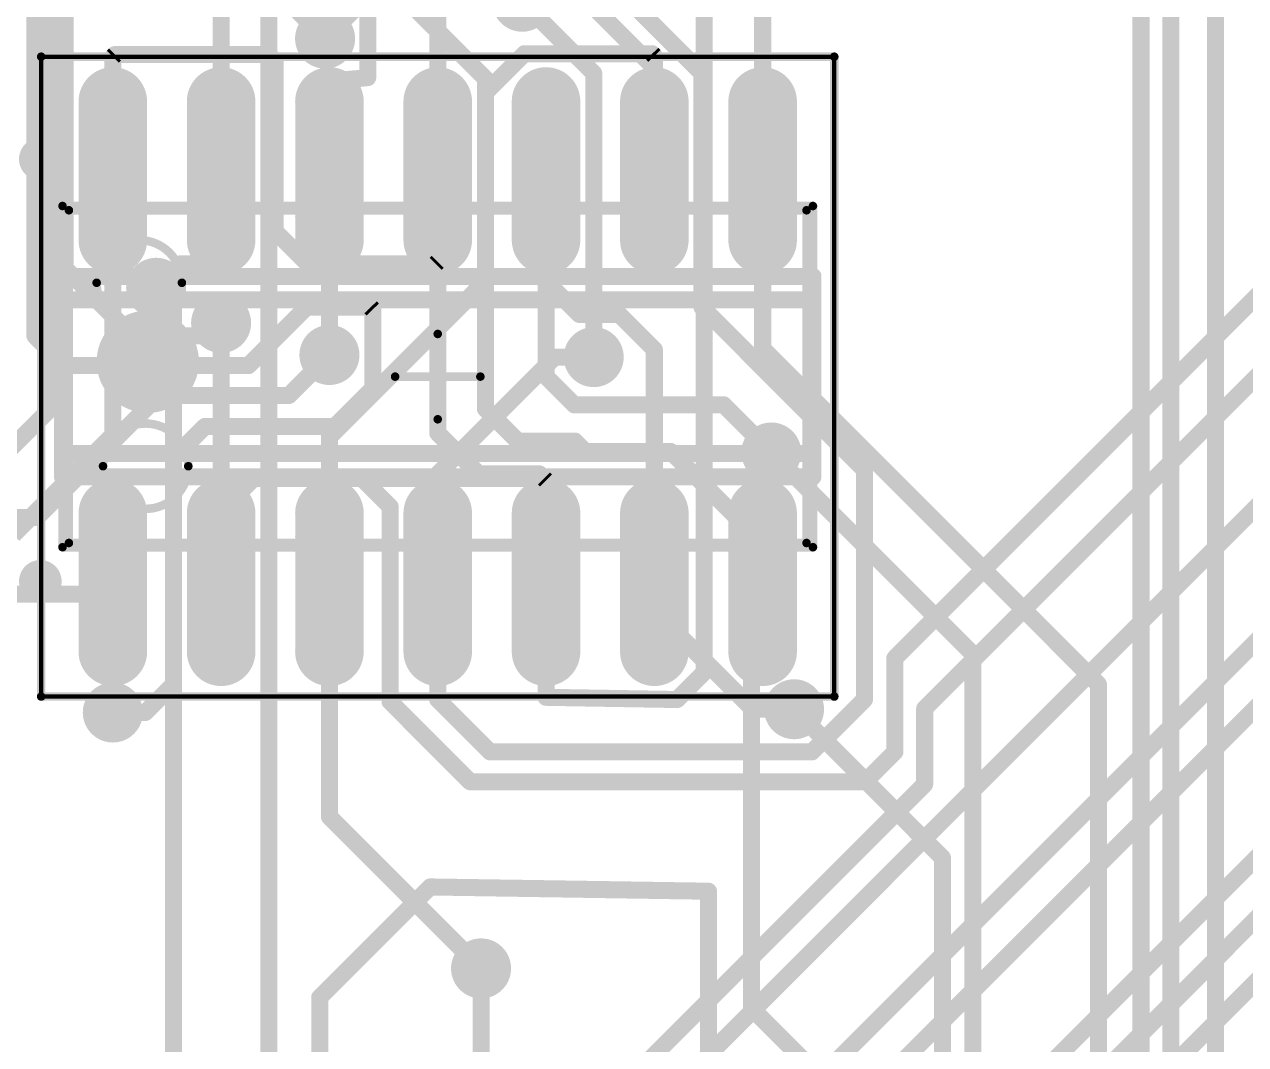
# Model space of a CAD drawing. Header units: millimetres. Extents: x 242 to 402, y 147 to 267.
# Drawn here: x 285.6 to 299.92, y 184.58 to 196.53 of the extents above; entities that cross this region are included whole.
import ezdxf

# ---------------------------------------------------------------- set-up
doc = ezdxf.new("R2010")
doc.units = ezdxf.units.MM
for name, color, linetype in [('BottomLayer', 5, 'Continuous'), ('BottomOverlay', 54, 'Continuous'), ('BottomPaste', 16, 'Continuous'), ('BottomSolder', 6, 'Continuous'), ('Mechanical13', 56, 'Continuous'), ('Mechanical15', 56, 'Continuous'), ('MultiLayer', 9, 'Continuous'), ('TopLayer', 1, 'Continuous'), ('TopOverlay', 2, 'Continuous'), ('TopPaste', 8, 'Continuous'), ('TopSolder', 216, 'Continuous'), ('ViaHoleLayer', 16, 'Continuous')]:
    doc.layers.add(name, color=color, linetype=linetype)

msp = doc.modelspace()

# ---------------------------------------------------------------- linework, layer by layer
at = {"layer": 'BottomLayer'}
for points, const_width in [([(289.628, 195.91), (289.628, 206.332)], 0.2), ([(285.725, 192.883), (285.725, 198.12)], 0.2), ([(290.83, 198.183), (292.989, 196.024)], 0.2), ([(286.08, 193.675), (286.08, 197.167)], 0.2), ([(288.519, 196.977), (289.128, 196.367)], 0.2), ([(291.44, 196.799), (292.278, 195.961)], 0.2), ([(294.259, 194.955), (294.259, 196.85)], 0.2), ([(290.195, 196.71), (291.008, 195.898)], 0.2), ([(292.735, 196.773), (293.548, 195.96)], 0.2), ([(286.639, 196.155), (286.664, 196.18)], 0.2), ([(286.639, 194.955), (286.639, 196.155)], 0.2), ([(286.664, 196.18), (288.468, 196.18)], 0.2), ([(288.468, 196.18), (288.544, 196.104)], 0.2), ([(288.544, 194.107), (288.544, 196.104)], 0.2), ([(292.278, 192.634), (292.278, 195.961)], 0.2), ([(292.989, 194.955), (292.989, 196.024)], 0.2), ([(293.548, 193.218), (293.548, 195.96)], 0.2), ([(286.639, 194.28), (286.639, 195.63)], 0.6), ([(287.909, 194.28), (287.909, 195.63)], 0.6), ([(289.179, 194.28), (289.179, 195.63)], 0.6), ([(289.179, 195.867), (289.628, 195.91)], 0.2), ([(289.179, 194.955), (289.179, 195.867)], 0.2), ([(290.449, 194.28), (290.449, 195.63)], 0.6), ([(291.008, 192.029), (291.008, 195.898)], 0.2), ([(291.719, 194.28), (291.719, 195.63)], 0.6), ([(292.989, 194.28), (292.989, 195.63)], 0.6), ([(294.259, 194.28), (294.259, 195.63)], 0.6), ([(295.809, 189.104), (302.586, 195.881)], 0.2), ([(287.884, 193.726), (287.909, 194.955)], 0.2), ([(290.449, 193.751), (290.449, 194.955)], 0.2), ([(291.719, 192.405), (291.719, 194.955)], 0.2), ([(288.544, 194.107), (288.925, 193.726)], 0.2), ([(286.08, 193.675), (286.871, 192.884)], 0.2), ([(287.147, 193.446), (287.426, 193.726)], 0.2), ([(287.426, 193.726), (287.884, 193.726)], 0.2), ([(288.925, 193.726), (290.424, 193.726)], 0.2), ([(290.424, 193.726), (290.449, 193.751)], 0.2), ([(290.449, 191.744), (290.449, 193.751)], 0.2), ([(288.228, 192.534), (288.912, 193.218)], 0.2), ([(288.912, 193.218), (289.662, 193.218)], 0.2), ([(289.662, 193.218), (289.687, 193.192)], 0.2), ([(293.548, 193.218), (295.453, 191.313)], 0.2), ([(296.159, 188.514), (300.888, 193.243)], 0.2), ([(289.687, 192.265), (289.687, 193.192)], 0.2), ([(287.759, 192.884), (287.909, 193.034)], 0.2), ([(285.725, 192.883), (286.074, 192.534)], 0.2), ([(286.871, 192.884), (287.759, 192.884)], 0.2), ([(288.704, 192.184), (289.179, 192.659)], 0.2), ([(292.049, 182.88), (301.879, 192.71)], 0.2), ([(286.074, 192.534), (288.228, 192.534)], 0.2), ([(291.719, 192.405), (292.049, 192.075)], 0.2), ([(289.243, 191.821), (289.687, 192.265)], 0.2), ([(285.75, 190.754), (287.18, 192.184)], 0.2), ([(287.18, 192.184), (288.704, 192.184)], 0.2), ([(291.027, 180.283), (302.895, 192.151)], 0.2), ([(292.049, 192.075), (293.802, 192.075)], 0.2), ([(293.802, 192.075), (294.361, 191.516)], 0.2), ([(291.008, 192.029), (291.387, 191.649)], 0.2), ([(287.35, 191.452), (287.719, 191.821)], 0.2), ([(287.719, 191.821), (289.243, 191.821)], 0.2), ([(290.449, 191.744), (290.928, 191.265)], 0.2), ([(291.387, 191.649), (292.059, 191.649)], 0.2), ([(292.059, 191.649), (292.18, 191.528)], 0.2), ([(292.18, 191.528), (293.18, 191.528)], 0.2), ([(293.18, 191.528), (294.259, 190.449)], 0.2), ([(287.35, 188.798), (287.35, 191.452)], 0.2), ([(287.909, 190.83), (288.29, 191.211)], 0.2), ([(288.29, 191.211), (289.56, 191.211)], 0.2), ([(289.56, 191.211), (291.694, 191.211)], 0.2), ([(289.56, 191.211), (289.89, 190.881)], 0.2), ([(290.928, 191.265), (291.64, 191.265)], 0.2), ([(291.64, 191.265), (291.694, 191.211)], 0.2), ([(291.694, 191.211), (291.719, 191.186)], 0.2), ([(295.453, 188.62), (295.453, 191.313)], 0.2), ([(291.719, 189.855), (291.719, 191.186)], 0.2), ([(287.909, 189.855), (287.909, 190.83)], 0.2), ([(289.89, 188.595), (289.89, 190.881)], 0.2), ([(282.092, 190.754), (285.75, 190.754)], 0.2), ([(286.639, 189.18), (286.639, 190.53)], 0.6), ([(287.909, 189.18), (287.909, 190.53)], 0.6), ([(289.179, 189.18), (289.179, 190.53)], 0.6), ([(290.449, 189.18), (290.449, 190.53)], 0.6), ([(291.719, 189.18), (291.719, 190.53)], 0.6), ([(292.989, 189.18), (292.989, 190.53)], 0.6), ([(294.259, 189.18), (294.259, 190.53)], 0.6), ([(293.563, 182.044), (302.146, 190.627)], 0.2), ([(294.259, 189.855), (294.259, 190.449)], 0.2), ([(285.191, 189.855), (286.639, 189.855)], 0.2), ([(289.179, 187.246), (289.179, 189.855)], 0.2), ([(290.449, 188.62), (290.449, 189.855)], 0.2), ([(292.989, 189.662), (292.989, 189.855)], 0.2), ([(292.989, 189.662), (294.145, 188.506)], 0.2), ([(293.841, 180.557), (302.895, 189.611)], 0.2), ([(295.809, 188.004), (295.809, 189.104)], 0.2), ([(287.02, 188.468), (287.35, 188.798)], 0.2), ([(289.89, 188.595), (290.829, 187.656)], 0.2), ([(290.449, 188.62), (291.063, 188.006)], 0.2), ([(294.145, 188.506), (294.627, 188.506)], 0.2), ([(294.838, 188.006), (295.453, 188.62)], 0.2), ([(296.159, 187.626), (296.159, 188.514)], 0.2), ([(286.639, 188.468), (287.02, 188.468)], 0.2), ([(291.063, 188.006), (294.838, 188.006)], 0.2), ([(295.461, 187.656), (295.809, 188.004)], 0.2), ([(290.829, 187.656), (295.461, 187.656)], 0.2), ([(292.467, 183.934), (296.159, 187.626)], 0.2), ([(289.179, 187.246), (290.957, 185.468)], 0.2), ([(294.191, 180.195), (301.067, 187.071)], 0.2), ([(295.123, 180.391), (300.279, 185.547)], 0.2)]:
    msp.add_lwpolyline(points, dxfattribs=dict(at, const_width=const_width))
for points, const_width in [([(289.003, 196.367, 1), (289.253, 196.367, 1)], 0.25), ([(289.078, 196.367, 1), (289.178, 196.367, 1)], 0.1), ([(286.589, 196.155, 1), (286.689, 196.155, 1)], 0.1), ([(286.589, 196.155, 1), (286.689, 196.155, 1)], 0.1), ([(286.614, 196.18, 1), (286.714, 196.18, 1)], 0.1), ([(286.614, 196.18, 1), (286.714, 196.18, 1)], 0.1), ([(288.418, 196.18, 1), (288.518, 196.18, 1)], 0.1), ([(288.418, 196.18, 1), (288.518, 196.18, 1)], 0.1), ([(288.494, 196.104, 1), (288.594, 196.104, 1)], 0.1), ([(288.494, 196.104, 1), (288.594, 196.104, 1)], 0.1), ([(292.228, 195.961, 1), (292.328, 195.961, 1)], 0.1), ([(292.228, 195.961, 1), (292.328, 195.961, 1)], 0.1), ([(292.939, 196.024, 1), (293.039, 196.024, 1)], 0.1), ([(292.939, 196.024, 1), (293.039, 196.024, 1)], 0.1), ([(293.498, 195.96, 1), (293.598, 195.96, 1)], 0.1), ([(293.498, 195.96, 1), (293.598, 195.96, 1)], 0.1), ([(286.489, 195.63, 1), (286.789, 195.63, 1)], 0.3), ([(287.759, 195.63, 1), (288.059, 195.63, 1)], 0.3), ([(289.029, 195.63, 1), (289.329, 195.63, 1)], 0.3), ([(289.129, 195.867, 1), (289.229, 195.867, 1)], 0.1), ([(289.129, 195.867, 1), (289.229, 195.867, 1)], 0.1), ([(289.578, 195.91, 1), (289.678, 195.91, 1)], 0.1), ([(289.578, 195.91, 1), (289.678, 195.91, 1)], 0.1), ([(290.299, 195.63, 1), (290.599, 195.63, 1)], 0.3), ([(290.958, 195.898, 1), (291.058, 195.898, 1)], 0.1), ([(290.958, 195.898, 1), (291.058, 195.898, 1)], 0.1), ([(291.569, 195.63, 1), (291.869, 195.63, 1)], 0.3), ([(292.839, 195.63, 1), (293.139, 195.63, 1)], 0.3), ([(294.109, 195.63, 1), (294.409, 195.63, 1)], 0.3), ([(286.589, 194.955, 1), (286.689, 194.955, 1)], 0.1), ([(287.859, 194.955, 1), (287.959, 194.955, 1)], 0.1), ([(289.129, 194.955, 1), (289.229, 194.955, 1)], 0.1), ([(290.399, 194.955, 1), (290.499, 194.955, 1)], 0.1), ([(291.669, 194.955, 1), (291.769, 194.955, 1)], 0.1), ([(292.939, 194.955, 1), (293.039, 194.955, 1)], 0.1), ([(294.209, 194.955, 1), (294.309, 194.955, 1)], 0.1), ([(286.489, 194.28, 1), (286.789, 194.28, 1)], 0.3), ([(287.759, 194.28, 1), (288.059, 194.28, 1)], 0.3), ([(289.029, 194.28, 1), (289.329, 194.28, 1)], 0.3), ([(290.299, 194.28, 1), (290.599, 194.28, 1)], 0.3), ([(291.569, 194.28, 1), (291.869, 194.28, 1)], 0.3), ([(292.839, 194.28, 1), (293.139, 194.28, 1)], 0.3), ([(294.109, 194.28, 1), (294.409, 194.28, 1)], 0.3), ([(288.494, 194.107, 1), (288.594, 194.107, 1)], 0.1), ([(288.494, 194.107, 1), (288.594, 194.107, 1)], 0.1), ([(286.03, 193.675, 1), (286.13, 193.675, 1)], 0.1), ([(286.03, 193.675, 1), (286.13, 193.675, 1)], 0.1), ([(287.376, 193.726, 1), (287.476, 193.726, 1)], 0.1), ([(287.376, 193.726, 1), (287.476, 193.726, 1)], 0.1), ([(287.834, 193.726, 1), (287.934, 193.726, 1)], 0.1), ([(287.834, 193.726, 1), (287.934, 193.726, 1)], 0.1), ([(288.875, 193.726, 1), (288.975, 193.726, 1)], 0.1), ([(288.875, 193.726, 1), (288.975, 193.726, 1)], 0.1), ([(290.374, 193.726, 1), (290.474, 193.726, 1)], 0.1), ([(290.374, 193.726, 1), (290.474, 193.726, 1)], 0.1), ([(290.399, 193.751, 1), (290.499, 193.751, 1)], 0.1), ([(290.399, 193.751, 1), (290.499, 193.751, 1)], 0.1), ([(290.399, 193.751, 1), (290.499, 193.751, 1)], 0.1), ([(287.022, 193.446, 1), (287.272, 193.446, 1)], 0.25), ([(287.097, 193.446, 1), (287.197, 193.446, 1)], 0.1), ([(288.862, 193.218, 1), (288.962, 193.218, 1)], 0.1), ([(288.862, 193.218, 1), (288.962, 193.218, 1)], 0.1), ([(289.612, 193.218, 1), (289.712, 193.218, 1)], 0.1), ([(289.612, 193.218, 1), (289.712, 193.218, 1)], 0.1), ([(293.498, 193.218, 1), (293.598, 193.218, 1)], 0.1), ([(293.498, 193.218, 1), (293.598, 193.218, 1)], 0.1), ([(287.784, 193.034, 1), (288.034, 193.034, 1)], 0.25), ([(289.637, 193.192, 1), (289.737, 193.192, 1)], 0.1), ([(289.637, 193.192, 1), (289.737, 193.192, 1)], 0.1), ([(287.859, 193.034, 1), (287.959, 193.034, 1)], 0.1), ([(285.675, 192.883, 1), (285.775, 192.883, 1)], 0.1), ([(285.675, 192.883, 1), (285.775, 192.883, 1)], 0.1), ([(286.821, 192.884, 1), (286.921, 192.884, 1)], 0.1), ([(286.821, 192.884, 1), (286.921, 192.884, 1)], 0.1), ([(287.709, 192.884, 1), (287.809, 192.884, 1)], 0.1), ([(287.709, 192.884, 1), (287.809, 192.884, 1)], 0.1), ([(289.054, 192.659, 1), (289.304, 192.659, 1)], 0.25), ([(289.129, 192.659, 1), (289.229, 192.659, 1)], 0.1), ([(292.153, 192.634, 1), (292.403, 192.634, 1)], 0.25), ([(286.024, 192.534, 1), (286.124, 192.534, 1)], 0.1), ([(286.024, 192.534, 1), (286.124, 192.534, 1)], 0.1), ([(288.178, 192.534, 1), (288.278, 192.534, 1)], 0.1), ([(288.178, 192.534, 1), (288.278, 192.534, 1)], 0.1), ([(292.228, 192.634, 1), (292.328, 192.634, 1)], 0.1), ([(291.669, 192.405, 1), (291.769, 192.405, 1)], 0.1), ([(291.669, 192.405, 1), (291.769, 192.405, 1)], 0.1), ([(289.637, 192.265, 1), (289.737, 192.265, 1)], 0.1), ([(289.637, 192.265, 1), (289.737, 192.265, 1)], 0.1), ([(287.13, 192.184, 1), (287.23, 192.184, 1)], 0.1), ([(287.13, 192.184, 1), (287.23, 192.184, 1)], 0.1), ([(288.654, 192.184, 1), (288.754, 192.184, 1)], 0.1), ([(288.654, 192.184, 1), (288.754, 192.184, 1)], 0.1), ([(291.999, 192.075, 1), (292.099, 192.075, 1)], 0.1), ([(291.999, 192.075, 1), (292.099, 192.075, 1)], 0.1), ([(293.752, 192.075, 1), (293.852, 192.075, 1)], 0.1), ([(293.752, 192.075, 1), (293.852, 192.075, 1)], 0.1), ([(290.958, 192.029, 1), (291.058, 192.029, 1)], 0.1), ([(290.958, 192.029, 1), (291.058, 192.029, 1)], 0.1), ([(287.669, 191.821, 1), (287.768, 191.821, 1)], 0.1), ([(287.669, 191.821, 1), (287.768, 191.821, 1)], 0.1), ([(289.193, 191.821, 1), (289.292, 191.821, 1)], 0.1), ([(289.193, 191.821, 1), (289.292, 191.821, 1)], 0.1), ([(290.399, 191.744, 1), (290.499, 191.744, 1)], 0.1), ([(290.399, 191.744, 1), (290.499, 191.744, 1)], 0.1), ([(291.337, 191.649, 1), (291.437, 191.649, 1)], 0.1), ([(291.337, 191.649, 1), (291.437, 191.649, 1)], 0.1), ([(292.009, 191.649, 1), (292.109, 191.649, 1)], 0.1), ([(292.009, 191.649, 1), (292.109, 191.649, 1)], 0.1), ([(294.236, 191.516, 1), (294.486, 191.516, 1)], 0.25), ([(292.13, 191.528, 1), (292.23, 191.528, 1)], 0.1), ([(292.13, 191.528, 1), (292.23, 191.528, 1)], 0.1), ([(293.13, 191.528, 1), (293.23, 191.528, 1)], 0.1), ([(293.13, 191.528, 1), (293.23, 191.528, 1)], 0.1), ([(294.311, 191.516, 1), (294.411, 191.516, 1)], 0.1), ([(287.3, 191.452, 1), (287.4, 191.452, 1)], 0.1), ([(287.3, 191.452, 1), (287.4, 191.452, 1)], 0.1), ([(288.24, 191.211, 1), (288.34, 191.211, 1)], 0.1), ([(288.24, 191.211, 1), (288.34, 191.211, 1)], 0.1), ([(289.51, 191.211, 1), (289.61, 191.211, 1)], 0.1), ([(289.51, 191.211, 1), (289.61, 191.211, 1)], 0.1), ([(289.51, 191.211, 1), (289.61, 191.211, 1)], 0.1), ([(290.878, 191.265, 1), (290.978, 191.265, 1)], 0.1), ([(290.878, 191.265, 1), (290.978, 191.265, 1)], 0.1), ([(291.59, 191.265, 1), (291.69, 191.265, 1)], 0.1), ([(291.59, 191.265, 1), (291.69, 191.265, 1)], 0.1), ([(291.644, 191.211, 1), (291.744, 191.211, 1)], 0.1), ([(291.644, 191.211, 1), (291.744, 191.211, 1)], 0.1), ([(291.644, 191.211, 1), (291.744, 191.211, 1)], 0.1), ([(295.403, 191.313, 1), (295.503, 191.313, 1)], 0.1), ([(295.403, 191.313, 1), (295.503, 191.313, 1)], 0.1), ([(291.669, 191.186, 1), (291.769, 191.186, 1)], 0.1), ([(291.669, 191.186, 1), (291.769, 191.186, 1)], 0.1), ([(287.859, 190.83, 1), (287.959, 190.83, 1)], 0.1), ([(287.859, 190.83, 1), (287.959, 190.83, 1)], 0.1), ([(289.84, 190.881, 1), (289.94, 190.881, 1)], 0.1), ([(289.84, 190.881, 1), (289.94, 190.881, 1)], 0.1), ([(285.7, 190.754, 1), (285.8, 190.754, 1)], 0.1), ([(285.7, 190.754, 1), (285.8, 190.754, 1)], 0.1), ([(286.489, 190.53, 1), (286.789, 190.53, 1)], 0.3), ([(287.759, 190.53, 1), (288.059, 190.53, 1)], 0.3), ([(289.029, 190.53, 1), (289.329, 190.53, 1)], 0.3), ([(290.299, 190.53, 1), (290.599, 190.53, 1)], 0.3), ([(291.569, 190.53, 1), (291.869, 190.53, 1)], 0.3), ([(292.839, 190.53, 1), (293.139, 190.53, 1)], 0.3), ([(294.109, 190.53, 1), (294.409, 190.53, 1)], 0.3), ([(294.209, 190.449, 1), (294.309, 190.449, 1)], 0.1), ([(294.209, 190.449, 1), (294.309, 190.449, 1)], 0.1), ([(286.589, 189.855, 1), (286.689, 189.855, 1)], 0.1), ([(287.859, 189.855, 1), (287.959, 189.855, 1)], 0.1), ([(289.129, 189.855, 1), (289.229, 189.855, 1)], 0.1), ([(290.399, 189.855, 1), (290.499, 189.855, 1)], 0.1), ([(291.669, 189.855, 1), (291.769, 189.855, 1)], 0.1), ([(292.939, 189.855, 1), (293.039, 189.855, 1)], 0.1), ([(294.209, 189.855, 1), (294.309, 189.855, 1)], 0.1), ([(292.939, 189.662, 1), (293.039, 189.662, 1)], 0.1), ([(292.939, 189.662, 1), (293.039, 189.662, 1)], 0.1), ([(286.489, 189.18, 1), (286.789, 189.18, 1)], 0.3), ([(287.759, 189.18, 1), (288.059, 189.18, 1)], 0.3), ([(289.029, 189.18, 1), (289.329, 189.18, 1)], 0.3), ([(290.299, 189.18, 1), (290.599, 189.18, 1)], 0.3), ([(291.569, 189.18, 1), (291.869, 189.18, 1)], 0.3), ([(292.839, 189.18, 1), (293.139, 189.18, 1)], 0.3), ([(294.109, 189.18, 1), (294.409, 189.18, 1)], 0.3), ([(295.759, 189.104, 1), (295.859, 189.104, 1)], 0.1), ([(295.759, 189.104, 1), (295.859, 189.104, 1)], 0.1), ([(287.3, 188.798, 1), (287.4, 188.798, 1)], 0.1), ([(287.3, 188.798, 1), (287.4, 188.798, 1)], 0.1), ([(294.502, 188.506, 1), (294.752, 188.506, 1)], 0.25), ([(286.514, 188.468, 1), (286.764, 188.468, 1)], 0.25), ([(289.84, 188.595, 1), (289.94, 188.595, 1)], 0.1), ([(289.84, 188.595, 1), (289.94, 188.595, 1)], 0.1), ([(290.399, 188.62, 1), (290.499, 188.62, 1)], 0.1), ([(290.399, 188.62, 1), (290.499, 188.62, 1)], 0.1), ([(294.095, 188.506, 1), (294.195, 188.506, 1)], 0.1), ([(294.095, 188.506, 1), (294.195, 188.506, 1)], 0.1), ([(294.577, 188.506, 1), (294.677, 188.506, 1)], 0.1), ([(295.403, 188.62, 1), (295.503, 188.62, 1)], 0.1), ([(295.403, 188.62, 1), (295.503, 188.62, 1)], 0.1), ([(296.109, 188.514, 1), (296.209, 188.514, 1)], 0.1), ([(296.109, 188.514, 1), (296.209, 188.514, 1)], 0.1), ([(286.589, 188.468, 1), (286.689, 188.468, 1)], 0.1), ([(286.97, 188.468, 1), (287.07, 188.468, 1)], 0.1), ([(286.97, 188.468, 1), (287.07, 188.468, 1)], 0.1), ([(291.013, 188.006, 1), (291.113, 188.006, 1)], 0.1), ([(291.013, 188.006, 1), (291.113, 188.006, 1)], 0.1), ([(294.788, 188.006, 1), (294.888, 188.006, 1)], 0.1), ([(294.788, 188.006, 1), (294.888, 188.006, 1)], 0.1), ([(295.759, 188.004, 1), (295.859, 188.004, 1)], 0.1), ([(295.759, 188.004, 1), (295.859, 188.004, 1)], 0.1), ([(290.779, 187.656, 1), (290.879, 187.656, 1)], 0.1), ([(290.779, 187.656, 1), (290.879, 187.656, 1)], 0.1), ([(295.411, 187.656, 1), (295.511, 187.656, 1)], 0.1), ([(295.411, 187.656, 1), (295.511, 187.656, 1)], 0.1), ([(296.109, 187.626, 1), (296.209, 187.626, 1)], 0.1), ([(296.109, 187.626, 1), (296.209, 187.626, 1)], 0.1), ([(289.129, 187.246, 1), (289.229, 187.246, 1)], 0.1), ([(289.129, 187.246, 1), (289.229, 187.246, 1)], 0.1), ([(290.832, 185.468, 1), (291.082, 185.468, 1)], 0.25), ([(290.907, 185.468, 1), (291.007, 185.468, 1)], 0.1)]:
    msp.add_lwpolyline(points, format="xyb", close=True, dxfattribs=dict(at, const_width=const_width))
at = {"layer": 'BottomOverlay'}
for points, const_width in [([(285.914, 194.955, 1), (285.664, 194.955, 1)], 0.25), ([(285.601, 194.955, 1), (285.726, 194.955, 1)], 0.125), ([(285.852, 194.955, 1), (285.976, 194.955, 1)], 0.125), ([(285.999, 193.58, 1), (286.099, 193.58, 1)], 0.1), ([(285.999, 193.58, 1), (286.099, 193.58, 1)], 0.1), ([(294.799, 193.58, 1), (294.899, 193.58, 1)], 0.1), ([(294.799, 193.58, 1), (294.899, 193.58, 1)], 0.1), ([(287.349, 192.58, 1), (286.749, 192.58, 1)], 0.6), ([(286.599, 192.58, 1), (286.899, 192.58, 1)], 0.3), ([(287.199, 192.58, 1), (287.499, 192.58, 1)], 0.3), ([(285.999, 191.23, 1), (286.099, 191.23, 1)], 0.1), ([(285.999, 191.23, 1), (286.099, 191.23, 1)], 0.1), ([(294.799, 191.23, 1), (294.899, 191.23, 1)], 0.1), ([(294.799, 191.23, 1), (294.899, 191.23, 1)], 0.1)]:
    msp.add_lwpolyline(points, format="xyb", close=True, dxfattribs=dict(at, const_width=const_width))
at = {"layer": 'BottomOverlay', "const_width": 0.2}
for points in [[(286.049, 193.58), (294.849, 193.58)], [(286.049, 191.23), (286.049, 193.58)], [(294.849, 191.23), (294.849, 193.58)], [(286.049, 191.23), (294.849, 191.23)]]:
    msp.add_lwpolyline(points, dxfattribs=at)
at = {"layer": 'BottomPaste', "const_width": 0.6}
for points in [[(286.639, 194.28), (286.639, 195.63)], [(287.909, 194.28), (287.909, 195.63)], [(289.179, 194.28), (289.179, 195.63)], [(290.449, 194.28), (290.449, 195.63)], [(291.719, 194.28), (291.719, 195.63)], [(292.989, 194.28), (292.989, 195.63)], [(294.259, 194.28), (294.259, 195.63)], [(286.639, 189.18), (286.639, 190.53)], [(287.909, 189.18), (287.909, 190.53)], [(289.179, 189.18), (289.179, 190.53)], [(290.449, 189.18), (290.449, 190.53)], [(291.719, 189.18), (291.719, 190.53)], [(292.989, 189.18), (292.989, 190.53)], [(294.259, 189.18), (294.259, 190.53)]]:
    msp.add_lwpolyline(points, dxfattribs=at)
at = {"layer": 'BottomPaste', "const_width": 0.3}
for points in [[(286.489, 195.63, 1), (286.789, 195.63, 1)], [(287.759, 195.63, 1), (288.059, 195.63, 1)], [(289.029, 195.63, 1), (289.329, 195.63, 1)], [(290.299, 195.63, 1), (290.599, 195.63, 1)], [(291.569, 195.63, 1), (291.869, 195.63, 1)], [(292.839, 195.63, 1), (293.139, 195.63, 1)], [(294.109, 195.63, 1), (294.409, 195.63, 1)], [(286.489, 194.28, 1), (286.789, 194.28, 1)], [(287.759, 194.28, 1), (288.059, 194.28, 1)], [(289.029, 194.28, 1), (289.329, 194.28, 1)], [(290.299, 194.28, 1), (290.599, 194.28, 1)], [(291.569, 194.28, 1), (291.869, 194.28, 1)], [(292.839, 194.28, 1), (293.139, 194.28, 1)], [(294.109, 194.28, 1), (294.409, 194.28, 1)], [(286.489, 190.53, 1), (286.789, 190.53, 1)], [(287.759, 190.53, 1), (288.059, 190.53, 1)], [(289.029, 190.53, 1), (289.329, 190.53, 1)], [(290.299, 190.53, 1), (290.599, 190.53, 1)], [(291.569, 190.53, 1), (291.869, 190.53, 1)], [(292.839, 190.53, 1), (293.139, 190.53, 1)], [(294.109, 190.53, 1), (294.409, 190.53, 1)], [(286.489, 189.18, 1), (286.789, 189.18, 1)], [(287.759, 189.18, 1), (288.059, 189.18, 1)], [(289.029, 189.18, 1), (289.329, 189.18, 1)], [(290.299, 189.18, 1), (290.599, 189.18, 1)], [(291.569, 189.18, 1), (291.869, 189.18, 1)], [(292.839, 189.18, 1), (293.139, 189.18, 1)], [(294.109, 189.18, 1), (294.409, 189.18, 1)]]:
    msp.add_lwpolyline(points, format="xyb", close=True, dxfattribs=at)
at = {"layer": 'BottomSolder'}
for points, const_width in [([(291.264, 196.799, 1), (291.615, 196.799, 1)], 0.352), ([(288.952, 196.367, 1), (289.304, 196.367, 1)], 0.352), ([(286.438, 195.63, 1), (286.84, 195.63, 1)], 0.402), ([(287.708, 195.63, 1), (288.11, 195.63, 1)], 0.402), ([(288.978, 195.63, 1), (289.38, 195.63, 1)], 0.402), ([(290.248, 195.63, 1), (290.65, 195.63, 1)], 0.402), ([(291.518, 195.63, 1), (291.92, 195.63, 1)], 0.402), ([(292.788, 195.63, 1), (293.19, 195.63, 1)], 0.402), ([(294.058, 195.63, 1), (294.46, 195.63, 1)], 0.402), ([(286.438, 194.28, 1), (286.84, 194.28, 1)], 0.402), ([(287.708, 194.28, 1), (288.11, 194.28, 1)], 0.402), ([(288.978, 194.28, 1), (289.38, 194.28, 1)], 0.402), ([(290.248, 194.28, 1), (290.65, 194.28, 1)], 0.402), ([(291.518, 194.28, 1), (291.92, 194.28, 1)], 0.402), ([(292.788, 194.28, 1), (293.19, 194.28, 1)], 0.402), ([(294.058, 194.28, 1), (294.46, 194.28, 1)], 0.402), ([(286.971, 193.446, 1), (287.323, 193.446, 1)], 0.352), ([(287.733, 193.034, 1), (288.085, 193.034, 1)], 0.352), ([(289.003, 192.659, 1), (289.355, 192.659, 1)], 0.352), ([(292.102, 192.634, 1), (292.454, 192.634, 1)], 0.352), ([(294.185, 191.516, 1), (294.536, 191.516, 1)], 0.352), ([(286.438, 190.53, 1), (286.84, 190.53, 1)], 0.402), ([(287.708, 190.53, 1), (288.11, 190.53, 1)], 0.402), ([(288.978, 190.53, 1), (289.38, 190.53, 1)], 0.402), ([(290.248, 190.53, 1), (290.65, 190.53, 1)], 0.402), ([(291.518, 190.53, 1), (291.92, 190.53, 1)], 0.402), ([(292.788, 190.53, 1), (293.19, 190.53, 1)], 0.402), ([(294.058, 190.53, 1), (294.46, 190.53, 1)], 0.402), ([(286.438, 189.18, 1), (286.84, 189.18, 1)], 0.402), ([(287.708, 189.18, 1), (288.11, 189.18, 1)], 0.402), ([(288.978, 189.18, 1), (289.38, 189.18, 1)], 0.402), ([(290.248, 189.18, 1), (290.65, 189.18, 1)], 0.402), ([(291.518, 189.18, 1), (291.92, 189.18, 1)], 0.402), ([(292.788, 189.18, 1), (293.19, 189.18, 1)], 0.402), ([(294.058, 189.18, 1), (294.46, 189.18, 1)], 0.402), ([(286.463, 188.468, 1), (286.815, 188.468, 1)], 0.352), ([(294.452, 188.506, 1), (294.803, 188.506, 1)], 0.352), ([(290.781, 185.468, 1), (291.133, 185.468, 1)], 0.352)]:
    msp.add_lwpolyline(points, format="xyb", close=True, dxfattribs=dict(at, const_width=const_width))
at = {"layer": 'BottomSolder', "const_width": 0.803}
for points in [[(286.639, 194.28), (286.639, 195.63)], [(287.909, 194.28), (287.909, 195.63)], [(289.179, 194.28), (289.179, 195.63)], [(290.449, 194.28), (290.449, 195.63)], [(291.719, 194.28), (291.719, 195.63)], [(292.989, 194.28), (292.989, 195.63)], [(294.259, 194.28), (294.259, 195.63)], [(286.639, 189.18), (286.639, 190.53)], [(287.909, 189.18), (287.909, 190.53)], [(289.179, 189.18), (289.179, 190.53)], [(290.449, 189.18), (290.449, 190.53)], [(291.719, 189.18), (291.719, 190.53)], [(292.989, 189.18), (292.989, 190.53)], [(294.259, 189.18), (294.259, 190.53)]]:
    msp.add_lwpolyline(points, dxfattribs=at)
at = {"layer": 'Mechanical13', "const_width": 0.1}
for points in [[(286.049, 194.405), (294.849, 194.405)], [(286.049, 190.405), (286.049, 194.405)], [(286.124, 190.455), (286.124, 194.355)], [(286.124, 194.355), (294.774, 194.355)], [(294.774, 190.455), (294.774, 194.355)], [(294.849, 190.405), (294.849, 194.405)], [(286.049, 190.405), (294.849, 190.405)], [(286.124, 190.455), (294.774, 190.455)]]:
    msp.add_lwpolyline(points, dxfattribs=at)
at = {"layer": 'Mechanical13'}
for points, const_width in [([(286.024, 194.405, 1), (286.074, 194.405, 1)], 0.05), ([(286.024, 194.405, 1), (286.074, 194.405, 1)], 0.05), ([(286.099, 194.355, 1), (286.149, 194.355, 1)], 0.05), ([(286.099, 194.355, 1), (286.149, 194.355, 1)], 0.05), ([(294.749, 194.355, 1), (294.799, 194.355, 1)], 0.05), ([(294.749, 194.355, 1), (294.799, 194.355, 1)], 0.05), ([(294.824, 194.405, 1), (294.874, 194.405, 1)], 0.05), ([(294.824, 194.405, 1), (294.874, 194.405, 1)], 0.05), ([(287.449, 193.505, 1), (286.449, 193.505, 1)], 0.1), ([(286.424, 193.505, 1), (286.474, 193.505, 1)], 0.05), ([(287.424, 193.505, 1), (287.474, 193.505, 1)], 0.05), ([(287.524, 191.355, 1), (286.524, 191.355, 1)], 0.1), ([(286.499, 191.355, 1), (286.549, 191.355, 1)], 0.05), ([(287.499, 191.355, 1), (287.549, 191.355, 1)], 0.05), ([(286.024, 190.405, 1), (286.074, 190.405, 1)], 0.05), ([(286.024, 190.405, 1), (286.074, 190.405, 1)], 0.05), ([(286.099, 190.455, 1), (286.149, 190.455, 1)], 0.05), ([(286.099, 190.455, 1), (286.149, 190.455, 1)], 0.05), ([(294.749, 190.455, 1), (294.799, 190.455, 1)], 0.05), ([(294.749, 190.455, 1), (294.799, 190.455, 1)], 0.05), ([(294.824, 190.405, 1), (294.874, 190.405, 1)], 0.05), ([(294.824, 190.405, 1), (294.874, 190.405, 1)], 0.05)]:
    msp.add_lwpolyline(points, format="xyb", close=True, dxfattribs=dict(at, const_width=const_width))
at = {"layer": 'Mechanical15'}
for points, const_width in [([(285.799, 188.655), (285.799, 196.155)], 0.1), ([(285.799, 196.155), (295.099, 196.155)], 0.1), ([(285.799, 196.155), (295.099, 196.155)], 0.05), ([(285.799, 188.655), (285.799, 196.155)], 0.05), ([(295.099, 188.655), (295.099, 196.155)], 0.1), ([(295.099, 188.655), (295.099, 196.155)], 0.05), ([(290.449, 191.905), (290.449, 192.905)], 0.1), ([(290.449, 191.905), (290.449, 192.905)], 0.1), ([(289.949, 192.405), (290.949, 192.405)], 0.1), ([(289.949, 192.405), (290.949, 192.405)], 0.1), ([(285.799, 188.655), (295.099, 188.655)], 0.1), ([(285.799, 188.655), (295.099, 188.655)], 0.05)]:
    msp.add_lwpolyline(points, dxfattribs=dict(at, const_width=const_width))
for points, const_width in [([(285.774, 196.155, 1), (285.824, 196.155, 1)], 0.05), ([(285.774, 196.155, 1), (285.824, 196.155, 1)], 0.05), ([(285.787, 196.155, 1), (285.812, 196.155, 1)], 0.025), ([(285.787, 196.155, 1), (285.812, 196.155, 1)], 0.025), ([(295.074, 196.155, 1), (295.124, 196.155, 1)], 0.05), ([(295.074, 196.155, 1), (295.124, 196.155, 1)], 0.05), ([(295.086, 196.155, 1), (295.111, 196.155, 1)], 0.025), ([(295.086, 196.155, 1), (295.111, 196.155, 1)], 0.025), ([(290.424, 192.905, 1), (290.474, 192.905, 1)], 0.05), ([(290.424, 192.905, 1), (290.474, 192.905, 1)], 0.05), ([(289.924, 192.405, 1), (289.974, 192.405, 1)], 0.05), ([(289.924, 192.405, 1), (289.974, 192.405, 1)], 0.05), ([(290.924, 192.405, 1), (290.974, 192.405, 1)], 0.05), ([(290.924, 192.405, 1), (290.974, 192.405, 1)], 0.05), ([(290.424, 191.905, 1), (290.474, 191.905, 1)], 0.05), ([(290.424, 191.905, 1), (290.474, 191.905, 1)], 0.05), ([(285.774, 188.655, 1), (285.824, 188.655, 1)], 0.05), ([(285.774, 188.655, 1), (285.824, 188.655, 1)], 0.05), ([(285.787, 188.655, 1), (285.812, 188.655, 1)], 0.025), ([(285.787, 188.655, 1), (285.812, 188.655, 1)], 0.025), ([(295.074, 188.655, 1), (295.124, 188.655, 1)], 0.05), ([(295.074, 188.655, 1), (295.124, 188.655, 1)], 0.05), ([(295.086, 188.655, 1), (295.111, 188.655, 1)], 0.025), ([(295.086, 188.655, 1), (295.111, 188.655, 1)], 0.025)]:
    msp.add_lwpolyline(points, format="xyb", close=True, dxfattribs=dict(at, const_width=const_width))
at = {"layer": 'MultiLayer', "const_width": 0.25}
for points in [[(289.003, 196.367, 1), (289.253, 196.367, 1)], [(287.022, 193.446, 1), (287.272, 193.446, 1)], [(287.784, 193.034, 1), (288.034, 193.034, 1)], [(289.054, 192.659, 1), (289.304, 192.659, 1)], [(292.153, 192.634, 1), (292.403, 192.634, 1)], [(294.236, 191.516, 1), (294.486, 191.516, 1)], [(294.502, 188.506, 1), (294.752, 188.506, 1)], [(286.514, 188.468, 1), (286.764, 188.468, 1)], [(290.832, 185.468, 1), (291.082, 185.468, 1)]]:
    msp.add_lwpolyline(points, format="xyb", close=True, dxfattribs=at)
at = {"layer": 'TopLayer'}
for points, const_width in [([(299.568, 172.085), (299.568, 219.405)], 0.2), ([(299.046, 175.184), (299.046, 215.075)], 0.2), ([(285.877, 191.999), (285.902, 202.019)], 0.2), ([(289.128, 196.367), (292.278, 199.517)], 0.2), ([(298.696, 175.946), (298.696, 199.347)], 0.2), ([(288.468, 169.336), (288.468, 199.06)], 0.2), ([(293.573, 188.938), (293.573, 197.866)], 0.2), ([(287.909, 194.805), (287.909, 196.977)], 0.2), ([(290.449, 194.805), (290.449, 196.915)], 0.2), ([(291.008, 195.732), (291.465, 196.19)], 0.2), ([(291.465, 196.19), (292.964, 196.19)], 0.2), ([(292.964, 196.19), (292.989, 196.164)], 0.2), ([(292.989, 194.805), (292.989, 196.164)], 0.2), ([(286.639, 194.005), (286.639, 195.605)], 0.6), ([(287.909, 194.005), (287.909, 195.605)], 0.6), ([(289.179, 194.005), (289.179, 195.605)], 0.6), ([(290.449, 194.005), (290.449, 195.605)], 0.6), ([(291.719, 194.005), (291.719, 195.605)], 0.6), ([(292.989, 194.005), (292.989, 195.605)], 0.6), ([(294.259, 194.005), (294.259, 195.605)], 0.6), ([(291.008, 193.526), (291.008, 195.732)], 0.2), ([(286.639, 191.719), (286.639, 194.805)], 0.2), ([(289.179, 192.659), (289.179, 194.805)], 0.2), ([(291.719, 193.523), (291.719, 194.805)], 0.2), ([(294.259, 192.735), (294.259, 194.805)], 0.2), ([(289.179, 191.697), (291.008, 193.526)], 0.2), ([(291.719, 193.523), (292.109, 193.134)], 0.2), ([(287.147, 193.446), (287.35, 193.243)], 0.2), ([(287.35, 169.443), (287.35, 193.243)], 0.2), ([(292.109, 193.134), (292.578, 193.134)], 0.2), ([(292.578, 193.134), (292.989, 192.722)], 0.2), ([(287.909, 190.005), (287.909, 193.034)], 0.2), ([(292.989, 190.005), (292.989, 192.722)], 0.2), ([(294.259, 192.735), (298.196, 188.798)], 0.2), ([(290.449, 191.262), (291.821, 192.634)], 0.2), ([(291.821, 192.634), (292.278, 192.634)], 0.2), ([(284.505, 190.627), (285.877, 191.999)], 0.2), ([(285.471, 190.551), (286.639, 191.719)], 0.2), ([(289.179, 190.005), (289.179, 191.697)], 0.2), ([(294.361, 191.516), (296.723, 189.154)], 0.2), ([(290.449, 190.005), (290.449, 191.262)], 0.2), ([(286.639, 189.205), (286.639, 190.805)], 0.6), ([(287.909, 189.205), (287.909, 190.805)], 0.6), ([(289.179, 189.205), (289.179, 190.805)], 0.6), ([(290.449, 189.205), (290.449, 190.805)], 0.6), ([(291.719, 189.205), (291.719, 190.805)], 0.6), ([(292.989, 189.205), (292.989, 190.805)], 0.6), ([(294.259, 189.205), (294.259, 190.805)], 0.6), ([(286.639, 188.468), (286.639, 190.005)], 0.2), ([(291.719, 188.646), (291.719, 190.005)], 0.2), ([(294.259, 189.006), (294.259, 190.005)], 0.2), ([(296.723, 174.752), (296.723, 189.154)], 0.2), ([(293.256, 188.62), (293.573, 188.938)], 0.2), ([(294.127, 188.874), (294.259, 189.006)], 0.2), ([(294.127, 185.003), (294.127, 188.874)], 0.2), ([(298.196, 176.454), (298.196, 188.798)], 0.2), ([(291.719, 188.646), (293.256, 188.62)], 0.2), ([(294.627, 188.506), (296.367, 186.766)], 0.2), ([(296.367, 174.975), (296.367, 186.766)], 0.2), ([(289.065, 185.128), (290.36, 186.423)], 0.2), ([(290.36, 186.423), (293.624, 186.373)], 0.2), ([(293.624, 182.702), (293.624, 186.373)], 0.2), ([(290.957, 153.162), (290.957, 185.468)], 0.2), ([(289.065, 167.958), (289.065, 185.128)], 0.2), ([(294.127, 185.003), (295.826, 183.305)], 0.2)]:
    msp.add_lwpolyline(points, dxfattribs=dict(at, const_width=const_width))
for points, const_width in [([(289.003, 196.367, 1), (289.253, 196.367, 1)], 0.25), ([(289.078, 196.367, 1), (289.178, 196.367, 1)], 0.1), ([(291.415, 196.19, 1), (291.515, 196.19, 1)], 0.1), ([(291.415, 196.19, 1), (291.515, 196.19, 1)], 0.1), ([(292.914, 196.19, 1), (293.014, 196.19, 1)], 0.1), ([(292.914, 196.19, 1), (293.014, 196.19, 1)], 0.1), ([(292.939, 196.164, 1), (293.039, 196.164, 1)], 0.1), ([(292.939, 196.164, 1), (293.039, 196.164, 1)], 0.1), ([(286.489, 195.605, 1), (286.789, 195.605, 1)], 0.3), ([(287.759, 195.605, 1), (288.059, 195.605, 1)], 0.3), ([(289.029, 195.605, 1), (289.329, 195.605, 1)], 0.3), ([(290.299, 195.605, 1), (290.599, 195.605, 1)], 0.3), ([(291.569, 195.605, 1), (291.869, 195.605, 1)], 0.3), ([(292.839, 195.605, 1), (293.139, 195.605, 1)], 0.3), ([(294.109, 195.605, 1), (294.409, 195.605, 1)], 0.3), ([(290.958, 195.732, 1), (291.058, 195.732, 1)], 0.1), ([(290.958, 195.732, 1), (291.058, 195.732, 1)], 0.1), ([(286.589, 194.805, 1), (286.689, 194.805, 1)], 0.1), ([(287.859, 194.805, 1), (287.959, 194.805, 1)], 0.1), ([(289.129, 194.805, 1), (289.229, 194.805, 1)], 0.1), ([(290.399, 194.805, 1), (290.499, 194.805, 1)], 0.1), ([(291.669, 194.805, 1), (291.769, 194.805, 1)], 0.1), ([(292.939, 194.805, 1), (293.039, 194.805, 1)], 0.1), ([(294.209, 194.805, 1), (294.309, 194.805, 1)], 0.1), ([(286.489, 194.005, 1), (286.789, 194.005, 1)], 0.3), ([(287.759, 194.005, 1), (288.059, 194.005, 1)], 0.3), ([(289.029, 194.005, 1), (289.329, 194.005, 1)], 0.3), ([(290.299, 194.005, 1), (290.599, 194.005, 1)], 0.3), ([(291.569, 194.005, 1), (291.869, 194.005, 1)], 0.3), ([(292.839, 194.005, 1), (293.139, 194.005, 1)], 0.3), ([(294.109, 194.005, 1), (294.409, 194.005, 1)], 0.3), ([(287.022, 193.446, 1), (287.272, 193.446, 1)], 0.25), ([(290.958, 193.526, 1), (291.058, 193.526, 1)], 0.1), ([(290.958, 193.526, 1), (291.058, 193.526, 1)], 0.1), ([(291.669, 193.523, 1), (291.769, 193.523, 1)], 0.1), ([(291.669, 193.523, 1), (291.769, 193.523, 1)], 0.1), ([(287.097, 193.446, 1), (287.197, 193.446, 1)], 0.1), ([(287.3, 193.243, 1), (287.4, 193.243, 1)], 0.1), ([(287.3, 193.243, 1), (287.4, 193.243, 1)], 0.1), ([(287.784, 193.034, 1), (288.034, 193.034, 1)], 0.25), ([(292.059, 193.134, 1), (292.159, 193.134, 1)], 0.1), ([(292.059, 193.134, 1), (292.159, 193.134, 1)], 0.1), ([(292.528, 193.134, 1), (292.628, 193.134, 1)], 0.1), ([(292.528, 193.134, 1), (292.628, 193.134, 1)], 0.1), ([(287.859, 193.034, 1), (287.959, 193.034, 1)], 0.1), ([(289.054, 192.659, 1), (289.304, 192.659, 1)], 0.25), ([(289.129, 192.659, 1), (289.229, 192.659, 1)], 0.1), ([(292.153, 192.634, 1), (292.403, 192.634, 1)], 0.25), ([(292.939, 192.722, 1), (293.039, 192.722, 1)], 0.1), ([(292.939, 192.722, 1), (293.039, 192.722, 1)], 0.1), ([(294.209, 192.735, 1), (294.309, 192.735, 1)], 0.1), ([(294.209, 192.735, 1), (294.309, 192.735, 1)], 0.1), ([(291.771, 192.634, 1), (291.871, 192.634, 1)], 0.1), ([(291.771, 192.634, 1), (291.871, 192.634, 1)], 0.1), ([(292.228, 192.634, 1), (292.328, 192.634, 1)], 0.1), ([(285.827, 191.999, 1), (285.927, 191.999, 1)], 0.1), ([(285.827, 191.999, 1), (285.927, 191.999, 1)], 0.1), ([(286.589, 191.719, 1), (286.689, 191.719, 1)], 0.1), ([(286.589, 191.719, 1), (286.689, 191.719, 1)], 0.1), ([(289.129, 191.697, 1), (289.229, 191.697, 1)], 0.1), ([(289.129, 191.697, 1), (289.229, 191.697, 1)], 0.1), ([(294.236, 191.516, 1), (294.486, 191.516, 1)], 0.25), ([(294.311, 191.516, 1), (294.411, 191.516, 1)], 0.1), ([(290.399, 191.262, 1), (290.499, 191.262, 1)], 0.1), ([(290.399, 191.262, 1), (290.499, 191.262, 1)], 0.1), ([(286.489, 190.805, 1), (286.789, 190.805, 1)], 0.3), ([(287.759, 190.805, 1), (288.059, 190.805, 1)], 0.3), ([(289.029, 190.805, 1), (289.329, 190.805, 1)], 0.3), ([(290.299, 190.805, 1), (290.599, 190.805, 1)], 0.3), ([(291.569, 190.805, 1), (291.869, 190.805, 1)], 0.3), ([(292.839, 190.805, 1), (293.139, 190.805, 1)], 0.3), ([(294.109, 190.805, 1), (294.409, 190.805, 1)], 0.3), ([(286.589, 190.005, 1), (286.689, 190.005, 1)], 0.1), ([(287.859, 190.005, 1), (287.959, 190.005, 1)], 0.1), ([(289.129, 190.005, 1), (289.229, 190.005, 1)], 0.1), ([(290.399, 190.005, 1), (290.499, 190.005, 1)], 0.1), ([(291.669, 190.005, 1), (291.769, 190.005, 1)], 0.1), ([(292.939, 190.005, 1), (293.039, 190.005, 1)], 0.1), ([(294.209, 190.005, 1), (294.309, 190.005, 1)], 0.1), ([(286.489, 189.205, 1), (286.789, 189.205, 1)], 0.3), ([(287.759, 189.205, 1), (288.059, 189.205, 1)], 0.3), ([(289.029, 189.205, 1), (289.329, 189.205, 1)], 0.3), ([(290.299, 189.205, 1), (290.599, 189.205, 1)], 0.3), ([(291.569, 189.205, 1), (291.869, 189.205, 1)], 0.3), ([(292.839, 189.205, 1), (293.139, 189.205, 1)], 0.3), ([(294.109, 189.205, 1), (294.409, 189.205, 1)], 0.3), ([(296.673, 189.154, 1), (296.773, 189.154, 1)], 0.1), ([(296.673, 189.154, 1), (296.773, 189.154, 1)], 0.1), ([(293.523, 188.938, 1), (293.623, 188.938, 1)], 0.1), ([(293.523, 188.938, 1), (293.623, 188.938, 1)], 0.1), ([(294.209, 189.006, 1), (294.309, 189.006, 1)], 0.1), ([(294.209, 189.006, 1), (294.309, 189.006, 1)], 0.1), ([(294.077, 188.874, 1), (294.177, 188.874, 1)], 0.1), ([(294.077, 188.874, 1), (294.177, 188.874, 1)], 0.1), ([(298.146, 188.798, 1), (298.246, 188.798, 1)], 0.1), ([(298.146, 188.798, 1), (298.246, 188.798, 1)], 0.1), ([(291.669, 188.646, 1), (291.769, 188.646, 1)], 0.1), ([(291.669, 188.646, 1), (291.769, 188.646, 1)], 0.1), ([(294.502, 188.506, 1), (294.752, 188.506, 1)], 0.25), ([(286.514, 188.468, 1), (286.764, 188.468, 1)], 0.25), ([(293.206, 188.62, 1), (293.306, 188.62, 1)], 0.1), ([(293.206, 188.62, 1), (293.306, 188.62, 1)], 0.1), ([(294.577, 188.506, 1), (294.677, 188.506, 1)], 0.1), ([(286.589, 188.468, 1), (286.689, 188.468, 1)], 0.1), ([(296.317, 186.766, 1), (296.417, 186.766, 1)], 0.1), ([(296.317, 186.766, 1), (296.417, 186.766, 1)], 0.1), ([(290.31, 186.423, 1), (290.41, 186.423, 1)], 0.1), ([(290.31, 186.423, 1), (290.41, 186.423, 1)], 0.1), ([(293.574, 186.373, 1), (293.674, 186.373, 1)], 0.1), ([(293.574, 186.373, 1), (293.674, 186.373, 1)], 0.1), ([(290.832, 185.468, 1), (291.082, 185.468, 1)], 0.25), ([(290.907, 185.468, 1), (291.007, 185.468, 1)], 0.1), ([(289.015, 185.128, 1), (289.115, 185.128, 1)], 0.1), ([(289.015, 185.128, 1), (289.115, 185.128, 1)], 0.1), ([(294.077, 185.003, 1), (294.177, 185.003, 1)], 0.1), ([(294.077, 185.003, 1), (294.177, 185.003, 1)], 0.1)]:
    msp.add_lwpolyline(points, format="xyb", close=True, dxfattribs=dict(at, const_width=const_width))
at = {"layer": 'TopOverlay', "const_width": 0.2}
for points in [[(286.049, 191.505), (286.049, 193.305)], [(286.049, 193.305), (294.849, 193.305)], [(294.849, 191.505), (294.849, 193.305)], [(286.049, 191.505), (294.849, 191.505)]]:
    msp.add_lwpolyline(points, dxfattribs=at)
at = {"layer": 'TopOverlay'}
for points, const_width in [([(285.999, 193.305, 1), (286.099, 193.305, 1)], 0.1), ([(285.999, 193.305, 1), (286.099, 193.305, 1)], 0.1), ([(294.799, 193.305, 1), (294.899, 193.305, 1)], 0.1), ([(294.799, 193.305, 1), (294.899, 193.305, 1)], 0.1), ([(285.999, 191.505, 1), (286.099, 191.505, 1)], 0.1), ([(285.999, 191.505, 1), (286.099, 191.505, 1)], 0.1), ([(294.799, 191.505, 1), (294.899, 191.505, 1)], 0.1), ([(294.799, 191.505, 1), (294.899, 191.505, 1)], 0.1), ([(285.914, 190.005, 1), (285.664, 190.005, 1)], 0.25), ([(285.601, 190.005, 1), (285.726, 190.005, 1)], 0.125), ([(285.852, 190.005, 1), (285.976, 190.005, 1)], 0.125)]:
    msp.add_lwpolyline(points, format="xyb", close=True, dxfattribs=dict(at, const_width=const_width))
at = {"layer": 'TopPaste', "const_width": 0.6}
for points in [[(286.639, 194.005), (286.639, 195.605)], [(287.909, 194.005), (287.909, 195.605)], [(289.179, 194.005), (289.179, 195.605)], [(290.449, 194.005), (290.449, 195.605)], [(291.719, 194.005), (291.719, 195.605)], [(292.989, 194.005), (292.989, 195.605)], [(294.259, 194.005), (294.259, 195.605)], [(286.639, 189.205), (286.639, 190.805)], [(287.909, 189.205), (287.909, 190.805)], [(289.179, 189.205), (289.179, 190.805)], [(290.449, 189.205), (290.449, 190.805)], [(291.719, 189.205), (291.719, 190.805)], [(292.989, 189.205), (292.989, 190.805)], [(294.259, 189.205), (294.259, 190.805)]]:
    msp.add_lwpolyline(points, dxfattribs=at)
at = {"layer": 'TopPaste', "const_width": 0.3}
for points in [[(286.489, 195.605, 1), (286.789, 195.605, 1)], [(287.759, 195.605, 1), (288.059, 195.605, 1)], [(289.029, 195.605, 1), (289.329, 195.605, 1)], [(290.299, 195.605, 1), (290.599, 195.605, 1)], [(291.569, 195.605, 1), (291.869, 195.605, 1)], [(292.839, 195.605, 1), (293.139, 195.605, 1)], [(294.109, 195.605, 1), (294.409, 195.605, 1)], [(286.489, 194.005, 1), (286.789, 194.005, 1)], [(287.759, 194.005, 1), (288.059, 194.005, 1)], [(289.029, 194.005, 1), (289.329, 194.005, 1)], [(290.299, 194.005, 1), (290.599, 194.005, 1)], [(291.569, 194.005, 1), (291.869, 194.005, 1)], [(292.839, 194.005, 1), (293.139, 194.005, 1)], [(294.109, 194.005, 1), (294.409, 194.005, 1)], [(286.489, 190.805, 1), (286.789, 190.805, 1)], [(287.759, 190.805, 1), (288.059, 190.805, 1)], [(289.029, 190.805, 1), (289.329, 190.805, 1)], [(290.299, 190.805, 1), (290.599, 190.805, 1)], [(291.569, 190.805, 1), (291.869, 190.805, 1)], [(292.839, 190.805, 1), (293.139, 190.805, 1)], [(294.109, 190.805, 1), (294.409, 190.805, 1)], [(286.489, 189.205, 1), (286.789, 189.205, 1)], [(287.759, 189.205, 1), (288.059, 189.205, 1)], [(289.029, 189.205, 1), (289.329, 189.205, 1)], [(290.299, 189.205, 1), (290.599, 189.205, 1)], [(291.569, 189.205, 1), (291.869, 189.205, 1)], [(292.839, 189.205, 1), (293.139, 189.205, 1)], [(294.109, 189.205, 1), (294.409, 189.205, 1)]]:
    msp.add_lwpolyline(points, format="xyb", close=True, dxfattribs=at)
at = {"layer": 'TopSolder'}
for points, const_width in [([(291.264, 196.799, 1), (291.615, 196.799, 1)], 0.352), ([(288.952, 196.367, 1), (289.304, 196.367, 1)], 0.352), ([(286.438, 195.605, 1), (286.84, 195.605, 1)], 0.402), ([(287.708, 195.605, 1), (288.11, 195.605, 1)], 0.402), ([(288.978, 195.605, 1), (289.38, 195.605, 1)], 0.402), ([(290.248, 195.605, 1), (290.65, 195.605, 1)], 0.402), ([(291.518, 195.605, 1), (291.92, 195.605, 1)], 0.402), ([(292.788, 195.605, 1), (293.19, 195.605, 1)], 0.402), ([(294.058, 195.605, 1), (294.46, 195.605, 1)], 0.402), ([(286.438, 194.005, 1), (286.84, 194.005, 1)], 0.402), ([(287.708, 194.005, 1), (288.11, 194.005, 1)], 0.402), ([(288.978, 194.005, 1), (289.38, 194.005, 1)], 0.402), ([(290.248, 194.005, 1), (290.65, 194.005, 1)], 0.402), ([(291.518, 194.005, 1), (291.92, 194.005, 1)], 0.402), ([(292.788, 194.005, 1), (293.19, 194.005, 1)], 0.402), ([(294.058, 194.005, 1), (294.46, 194.005, 1)], 0.402), ([(286.971, 193.446, 1), (287.323, 193.446, 1)], 0.352), ([(287.733, 193.034, 1), (288.085, 193.034, 1)], 0.352), ([(289.003, 192.659, 1), (289.355, 192.659, 1)], 0.352), ([(292.102, 192.634, 1), (292.454, 192.634, 1)], 0.352), ([(294.185, 191.516, 1), (294.536, 191.516, 1)], 0.352), ([(286.438, 190.805, 1), (286.84, 190.805, 1)], 0.402), ([(287.708, 190.805, 1), (288.11, 190.805, 1)], 0.402), ([(288.978, 190.805, 1), (289.38, 190.805, 1)], 0.402), ([(290.248, 190.805, 1), (290.65, 190.805, 1)], 0.402), ([(291.518, 190.805, 1), (291.92, 190.805, 1)], 0.402), ([(292.788, 190.805, 1), (293.19, 190.805, 1)], 0.402), ([(294.058, 190.805, 1), (294.46, 190.805, 1)], 0.402), ([(286.438, 189.205, 1), (286.84, 189.205, 1)], 0.402), ([(287.708, 189.205, 1), (288.11, 189.205, 1)], 0.402), ([(288.978, 189.205, 1), (289.38, 189.205, 1)], 0.402), ([(290.248, 189.205, 1), (290.65, 189.205, 1)], 0.402), ([(291.518, 189.205, 1), (291.92, 189.205, 1)], 0.402), ([(292.788, 189.205, 1), (293.19, 189.205, 1)], 0.402), ([(294.058, 189.205, 1), (294.46, 189.205, 1)], 0.402), ([(286.463, 188.468, 1), (286.815, 188.468, 1)], 0.352), ([(294.452, 188.506, 1), (294.803, 188.506, 1)], 0.352), ([(290.781, 185.468, 1), (291.133, 185.468, 1)], 0.352)]:
    msp.add_lwpolyline(points, format="xyb", close=True, dxfattribs=dict(at, const_width=const_width))
at = {"layer": 'TopSolder', "const_width": 0.803}
for points in [[(286.639, 194.005), (286.639, 195.605)], [(287.909, 194.005), (287.909, 195.605)], [(289.179, 194.005), (289.179, 195.605)], [(290.449, 194.005), (290.449, 195.605)], [(291.719, 194.005), (291.719, 195.605)], [(292.989, 194.005), (292.989, 195.605)], [(294.259, 194.005), (294.259, 195.605)], [(286.639, 189.205), (286.639, 190.805)], [(287.909, 189.205), (287.909, 190.805)], [(289.179, 189.205), (289.179, 190.805)], [(290.449, 189.205), (290.449, 190.805)], [(291.719, 189.205), (291.719, 190.805)], [(292.989, 189.205), (292.989, 190.805)], [(294.259, 189.205), (294.259, 190.805)]]:
    msp.add_lwpolyline(points, dxfattribs=at)
at = {"layer": 'ViaHoleLayer', "const_width": 0.15}
for points in [[(289.053, 196.367, 1), (289.203, 196.367, 1)], [(287.072, 193.446, 1), (287.222, 193.446, 1)], [(287.834, 193.034, 1), (287.984, 193.034, 1)], [(289.104, 192.659, 1), (289.254, 192.659, 1)], [(292.203, 192.634, 1), (292.353, 192.634, 1)], [(294.286, 191.516, 1), (294.436, 191.516, 1)], [(286.564, 188.468, 1), (286.714, 188.468, 1)], [(294.552, 188.506, 1), (294.702, 188.506, 1)], [(290.882, 185.468, 1), (291.032, 185.468, 1)]]:
    msp.add_lwpolyline(points, format="xyb", close=True, dxfattribs=at)

doc.saveas('drawing.dxf')
